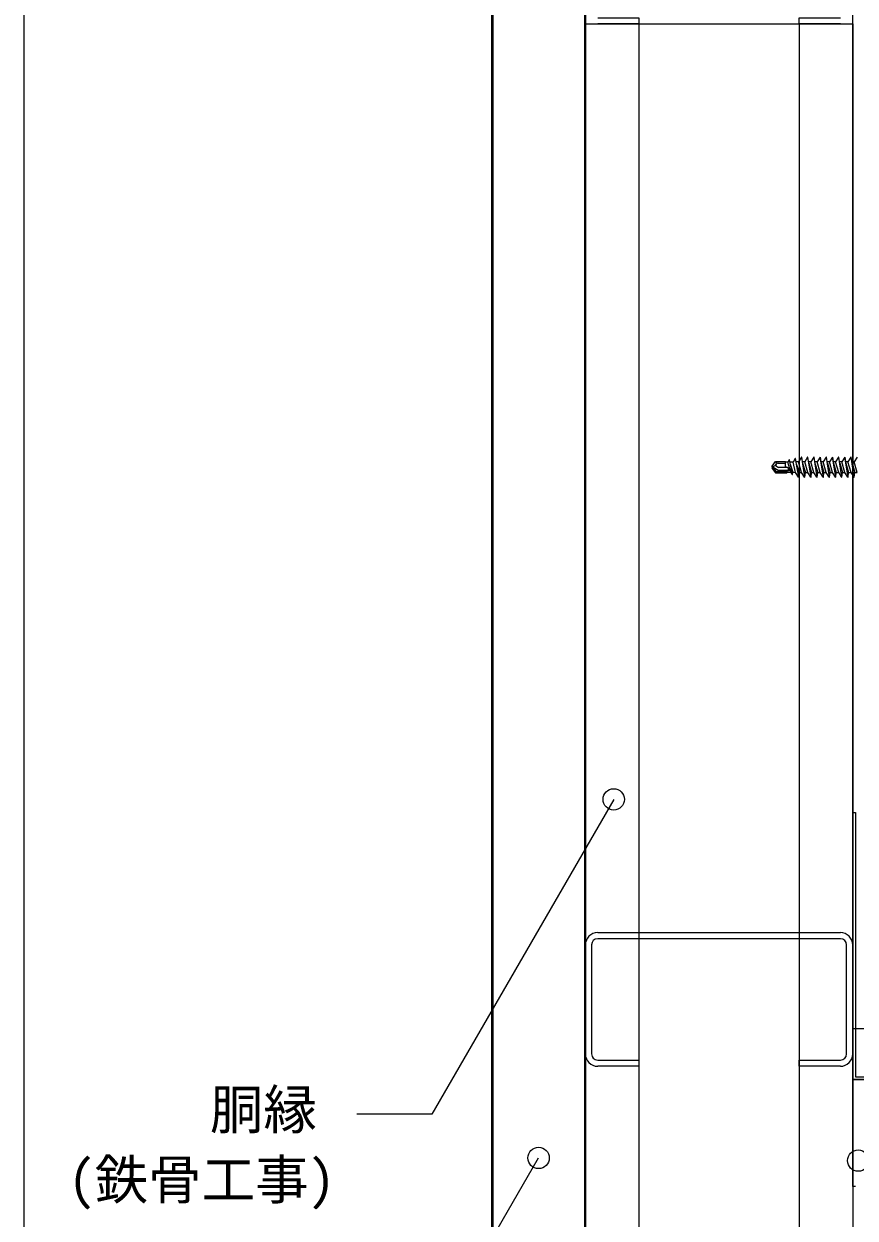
# Model space of a CAD drawing. Units: millimetres, scale not verified. Extents: x -1380 to 1380, y -955 to 955.
# Drawn here: x -899.9 to -589, y -386.9 to 59.9 of the extents above; entities that cross this region are included whole.
import ezdxf
from ezdxf.enums import TextEntityAlignment as Align

# ---------------------------------------------------------------- set-up
doc = ezdxf.new("R2010")
doc.units = ezdxf.units.MM
doc.header["$LTSCALE"] = 3
for name, color, linetype, lineweight in [('0-0_0', 7, 'Continuous', 18), ('0-2_MOJI', 7, 'Continuous', 18), ('0-4_KANAMONO', 5, 'Continuous', 18), ('0-9_bo-do', 3, 'Continuous', 18), ('1-0_A02', 3, 'Continuous', 18)]:
    doc.layers.add(name, color=color, linetype=linetype, lineweight=lineweight)
doc.styles.add('ＭＳ ゴシック', font='')
doc.styles.get('ＭＳ ゴシック').set_extended_font_data('MS Gothic')

msp = doc.modelspace()

# ---------------------------------------------------------------- linework, layer by layer
at = {"layer": '0-0_0'}
msp.add_lwpolyline([(-899.927, -660.072), (900.073, -660.072), (900.073, 539.928), (-899.927, 539.928)], close=True, dxfattribs=at)
at = {"layer": '0-2_MOJI'}
for points in [[(-679.31, -230.223), (-747.297, -347.98), (-775.368, -347.98)], [(-800.653, -482.133), (-775.434, -482.133), (-707.447, -364.377)]]:
    msp.add_lwpolyline(points, dxfattribs=at)
for centre in [(-679.31, -230.223), (-707.447, -364.377), (-587.888, -365.372)]:
    msp.add_circle(centre, 4, dxfattribs=at)
at = {"layer": '0-4_KANAMONO'}
for p, q in [((-689.93, 109.928), (-689.93, -660.072)), ((-689.93, 59.928), (-589.93, 59.928)), ((-669.93, 59.928), (-669.93, -660.072)), ((-609.93, 59.928), (-609.93, -660.072)), ((-589.93, 59.928), (-589.93, -660.072)), ((-685.33, -280.072), (-594.53, -280.072)), ((-689.93, -325.472), (-689.93, -284.672)), ((-687.63, -284.672), (-687.63, -325.472)), ((-594.53, -282.372), (-685.33, -282.372)), ((-592.23, -325.472), (-592.23, -284.672)), ((-589.93, -284.672), (-589.93, -325.472))]:
    msp.add_line(p, q, dxfattribs=at)
for points in [[(-685.33, 62.228), (-669.93, 62.228), (-669.93, 59.928), (-685.33, 59.928)], [(-594.53, 59.928), (-609.93, 59.928), (-609.93, 62.228), (-594.53, 62.228)], [(-685.33, -327.772), (-669.93, -327.772), (-669.93, -330.072), (-685.33, -330.072)], [(-594.53, -330.072), (-609.93, -330.072), (-609.93, -327.772), (-594.53, -327.772)], [(-588.93, -375.072), (-589.93, -375.072), (-589.93, -335.072), (-549.93, -335.072), (-549.93, -336.072)]]:
    msp.add_lwpolyline(points, dxfattribs=at)
msp.add_lwpolyline([(-305.53, -335.072), (-589.93, -335.072), (-589.93, -235.072), (-588.93, -235.072), (-588.93, -334.072), (-305.53, -334.072)], close=True, dxfattribs=at)
for centre, radius, start, end in [((-685.33, -284.672), 4.6, 90, 180), ((-594.53, -284.672), 4.6, 0, 90), ((-685.33, -284.672), 2.3, 90, 180), ((-594.53, -284.672), 2.3, 0, 90), ((-685.33, -325.472), 4.6, 180, 270), ((-685.33, -325.472), 2.3, 180, 270), ((-594.53, -325.472), 2.3, 270, 0), ((-594.53, -325.472), 4.6, 270, 0)]:
    msp.add_arc(centre, radius, start, end, dxfattribs=at)
at = {"layer": '0-9_bo-do'}
for p, q in [((-724.93, -660.072), (-724.93, 109.928)), ((-724.58, 109.928), (-724.58, -660.072)), ((-690.28, 109.928), (-690.28, -660.072)), ((-689.93, -660.072), (-689.93, 109.928))]:
    msp.add_line(p, q, dxfattribs=at)
msp.add_lwpolyline([(-589.93, 109.928), (-571.988, 109.928), (-571.988, -316.072), (-589.93, -316.072), (-589.93, -40.072), (-589.93, -16.705)], close=True, dxfattribs=at)
at = {"layer": '1-0_A02'}
for p, q in [((-611.408, -102.735), (-612.255, -104.04)), ((-611.408, -102.735), (-610.253, -109.606)), ((-609.099, -102.24), (-607.944, -109.64)), ((-607.844, -109.64), (-608.999, -102.24)), ((-606.79, -102.24), (-605.635, -109.64)), ((-605.535, -109.64), (-606.69, -102.24)), ((-604.481, -102.24), (-603.326, -109.64)), ((-603.226, -109.64), (-604.381, -102.24)), ((-602.172, -102.24), (-601.017, -109.64)), ((-600.917, -109.64), (-602.072, -102.24)), ((-599.863, -102.24), (-598.708, -109.64)), ((-598.608, -109.64), (-599.763, -102.24)), ((-597.554, -102.24), (-596.399, -109.64)), ((-596.299, -109.64), (-597.454, -102.24)), ((-595.245, -102.24), (-594.09, -109.64)), ((-593.99, -109.64), (-595.145, -102.24)), ((-592.936, -102.24), (-591.781, -109.64)), ((-591.681, -109.64), (-592.836, -102.24)), ((-590.627, -102.24), (-589.472, -109.64)), ((-589.372, -109.64), (-590.527, -102.24)), ((-620.118, -105.94), (-620.018, -105.489)), ((-619.372, -105.549), (-620.118, -105.94)), ((-619.691, -105.986), (-620.118, -105.94)), ((-620.118, -105.94), (-620.018, -106.391)), ((-620.018, -105.489), (-618.864, -103.84)), ((-620.018, -106.391), (-619.691, -105.986)), ((-619.691, -105.986), (-617.867, -107.04)), ((-618.604, -107.54), (-619.691, -105.986)), ((-618.864, -103.84), (-615.118, -103.84)), ((-618.632, -104.09), (-618.864, -103.84)), ((-618.581, -104.83), (-618.625, -104.893)), ((-618.475, -105.568), (-617.658, -106.04)), ((-617.867, -107.04), (-614.118, -107.04)), ((-617.83, -104.44), (-615.118, -104.44)), ((-614.32, -106.04), (-617.658, -106.04)), ((-615.118, -105.617), (-615.118, -103.84)), ((-614.236, -104.04), (-615.118, -104.04)), ((-613.717, -103.24), (-614.236, -104.04)), ((-614.118, -106.318), (-614.118, -107.358)), ((-613.717, -103.24), (-612.562, -108.682)), ((-612.255, -104.04), (-613.447, -104.04)), ((-613.284, -104.808), (-612.359, -107.84)), ((-611.357, -107.906), (-612.255, -104.04)), ((-611.103, -103.951), (-610.975, -103.94)), ((-610.203, -103.94), (-610.975, -103.94)), ((-610.941, -104.916), (-609.949, -107.94)), ((-609.048, -107.94), (-610.203, -103.94)), ((-607.894, -103.94), (-608.734, -103.94)), ((-608.667, -104.366), (-607.636, -107.94)), ((-606.739, -107.94), (-607.894, -103.94)), ((-605.585, -103.94), (-606.425, -103.94)), ((-606.358, -104.366), (-605.327, -107.94)), ((-604.43, -107.94), (-605.585, -103.94)), ((-603.276, -103.94), (-604.116, -103.94)), ((-604.049, -104.366), (-603.018, -107.94)), ((-602.121, -107.94), (-603.276, -103.94)), ((-600.967, -103.94), (-601.807, -103.94)), ((-601.74, -104.366), (-600.709, -107.94)), ((-599.812, -107.94), (-600.967, -103.94)), ((-598.658, -103.94), (-599.498, -103.94)), ((-599.431, -104.366), (-598.4, -107.94)), ((-597.503, -107.94), (-598.658, -103.94)), ((-596.349, -103.94), (-597.189, -103.94)), ((-597.122, -104.366), (-596.091, -107.94)), ((-595.194, -107.94), (-596.349, -103.94)), ((-594.04, -103.94), (-594.88, -103.94)), ((-594.813, -104.366), (-593.782, -107.94)), ((-592.885, -107.94), (-594.04, -103.94)), ((-591.731, -103.94), (-592.571, -103.94)), ((-592.504, -104.366), (-591.473, -107.94)), ((-590.576, -107.94), (-591.731, -103.94)), ((-589.422, -103.94), (-590.262, -103.94)), ((-590.195, -104.366), (-589.164, -107.94)), ((-588.267, -107.94), (-589.422, -103.94)), ((-618.604, -107.54), (-618.864, -108.04)), ((-618.604, -107.54), (-614.956, -107.54)), ((-615.118, -108.04), (-614.893, -107.345)), ((-614.893, -107.345), (-614.772, -107.515)), ((-614.893, -107.345), (-614.71, -108.138)), ((-613.868, -107.271), (-614.772, -107.515)), ((-614.772, -107.515), (-614.673, -107.84)), ((-612.562, -108.682), (-613.109, -107.84)), ((-612.562, -108.682), (-612.462, -108.682)), ((-612.462, -108.682), (-612.359, -107.84)), ((-612.118, -107.84), (-612.359, -107.84)), ((-612.118, -107.84), (-611.357, -107.906)), ((-610.253, -109.606), (-611.357, -107.906)), ((-609.949, -107.94), (-609.048, -107.94)), ((-607.944, -109.64), (-609.048, -107.94)), ((-607.636, -107.94), (-606.739, -107.94)), ((-605.635, -109.64), (-606.739, -107.94)), ((-605.327, -107.94), (-604.43, -107.94)), ((-603.326, -109.64), (-604.43, -107.94)), ((-603.018, -107.94), (-602.121, -107.94)), ((-601.017, -109.64), (-602.121, -107.94)), ((-600.709, -107.94), (-599.812, -107.94)), ((-598.708, -109.64), (-599.812, -107.94)), ((-598.4, -107.94), (-597.503, -107.94)), ((-596.399, -109.64), (-597.503, -107.94)), ((-596.091, -107.94), (-595.194, -107.94)), ((-594.09, -109.64), (-595.194, -107.94)), ((-593.782, -107.94), (-592.885, -107.94)), ((-591.781, -109.64), (-592.885, -107.94)), ((-591.473, -107.94), (-590.576, -107.94)), ((-589.472, -109.64), (-590.576, -107.94)), ((-589.164, -107.94), (-588.267, -107.94))]:
    msp.add_line(p, q, dxfattribs=at)
for points in [[(-610.153, -109.606), (-611.308, -102.735), (-611.408, -102.735)], [(-608.999, -102.24), (-609.099, -102.24), (-610.203, -103.94)], [(-606.69, -102.24), (-606.79, -102.24), (-607.894, -103.94)], [(-604.381, -102.24), (-604.481, -102.24), (-605.585, -103.94)], [(-602.072, -102.24), (-602.172, -102.24), (-603.276, -103.94)], [(-599.763, -102.24), (-599.863, -102.24), (-600.967, -103.94)], [(-597.454, -102.24), (-597.554, -102.24), (-598.658, -103.94)], [(-595.145, -102.24), (-595.245, -102.24), (-596.349, -103.94)], [(-592.836, -102.24), (-592.936, -102.24), (-594.04, -103.94)], [(-590.527, -102.24), (-590.627, -102.24), (-591.731, -103.94)], [(-588.218, -102.24), (-588.318, -102.24), (-589.422, -103.94)], [(-620.018, -106.391), (-618.864, -108.04), (-615.118, -108.04)], [(-615.118, -108.04), (-614.71, -108.138), (-614.673, -107.84), (-613.109, -107.84), (-614.236, -104.04)], [(-615.118, -105.617), (-614.32, -106.04), (-613.766, -106.806), (-613.868, -107.271)], [(-612.462, -108.682), (-613.617, -103.24), (-613.717, -103.24)], [(-610.253, -109.606), (-610.153, -109.606), (-609.949, -107.94)], [(-607.944, -109.64), (-607.844, -109.64), (-607.636, -107.94)], [(-605.635, -109.64), (-605.535, -109.64), (-605.327, -107.94)], [(-603.326, -109.64), (-603.226, -109.64), (-603.018, -107.94)], [(-601.017, -109.64), (-600.917, -109.64), (-600.709, -107.94)], [(-598.708, -109.64), (-598.608, -109.64), (-598.4, -107.94)], [(-596.399, -109.64), (-596.299, -109.64), (-596.091, -107.94)], [(-594.09, -109.64), (-593.99, -109.64), (-593.782, -107.94)], [(-591.781, -109.64), (-591.681, -109.64), (-591.473, -107.94)], [(-589.472, -109.64), (-589.372, -109.64), (-589.164, -107.94)]]:
    msp.add_lwpolyline(points, dxfattribs=at)
for centre, radius, start, end in [((-620.344, -103.69), 2.099, 297.60003, 325), ((-618.941, -106.374), 0.93, 60, 117.60003), ((-618.241, -105.162), 0.469, 145, 240), ((-619.065, -104.492), 0.591, 325, 42.84567), ((-617.83, -103.347), 1.093, 222.84567, 270), ((-617.83, -105.356), 0.916, 90, 145)]:
    msp.add_arc(centre, radius, start, end, dxfattribs=at)

# ---------------------------------------------------------------- texts
at = {"layer": '0-2_MOJI', "style": 'ＭＳ ゴシック'}
for s, p in [('胴縁', (-830.348, -357.98)), ('(鉄骨工事)', (-883.398, -384.197))]:
    msp.add_text(s, height=14.66, dxfattribs=at).set_placement(p, align=Align.BOTTOM_LEFT)

doc.saveas('drawing.dxf')
